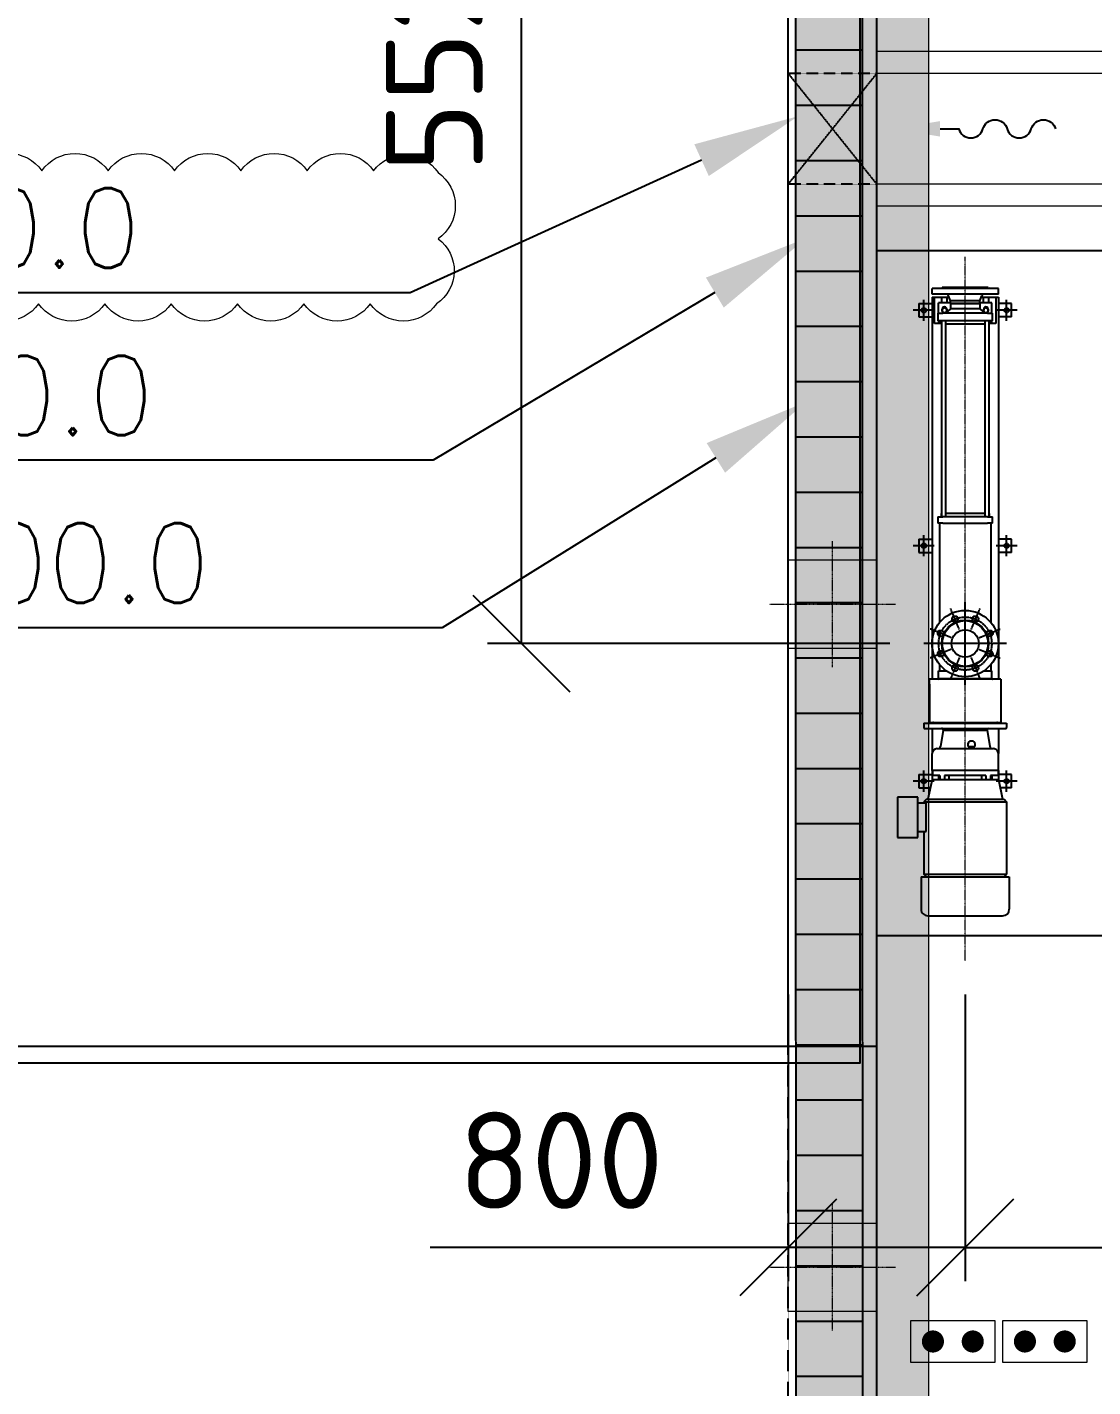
# Model space of a CAD drawing. Header units: inches. Extents: x 8618018 to 8935006, y 2431589 to 2567223.
# Drawn here: x 8648690 to 8653508, y 2480249 to 2486400 of the extents above; entities that cross this region are included whole.
import ezdxf
from ezdxf import colors
from ezdxf.entities.mleader import LeaderData, LeaderLine
from ezdxf.math import Vec2, Vec3

# ---------------------------------------------------------------- set-up
doc = ezdxf.new("R2010")
doc.units = ezdxf.units.IN
doc.header["$MEASUREMENT"] = 0
for name, pattern in [('CENTER', [2, 1.25, -0.25, 0.25, -0.25]), ('CHAIN', [0.3543, 0.2362, -0.0295, 0.0591, -0.0295]), ('HIDDEN', [0.375, 0.25, -0.125])]:
    doc.linetypes.add(name, pattern=pattern)
doc.layers.get('Defpoints').update_dxf_attribs({"color": 252})
for name, color, linetype in [('CCT', 4, 'Continuous'), ('Civil', 252, 'Continuous'), ('EQ', 252, 'Continuous'), ('EXISTING', 252, 'Continuous'), ('HIDDEN', 252, 'HIDDEN'), ('LAY-ROAD CARREGE WAY', 252, 'Continuous'), ('LCS', 4, 'Continuous'), ('MOTOR LOCATION', 3, 'Continuous'), ('T', 3, 'Continuous')]:
    doc.layers.add(name, color=color, linetype=linetype)
for name, color, linetype, lineweight in [('CL', 252, 'CENTER', 5), ('DIM', 252, 'Continuous', 13), ('ICT', 6, 'Continuous', 13), ('IP', 252, 'Continuous', 0), ('PCT', 2, 'Continuous', 15), ('TRENCH', 252, 'Continuous', 13)]:
    doc.layers.add(name, color=color, linetype=linetype, lineweight=lineweight)
doc.styles.add('ISOCPEUR', font='isocpeur.ttf')
doc.styles.add('r-30', font='romans.shx')
doc.styles.add('Roman', font='romans')
doc.styles.get("Standard").update_dxf_attribs({"font": 'arial.ttf'})
doc.dimstyles.new('DIM', dxfattribs={"dimscale": 175, "dimtxt": 2.5, "dimasz": 2.5, "dimexe": 0.875, "dimexo": 0.875, "dimgap": 1, "dimtad": 1, "dimdec": 0, "dimzin": 9, "dimdsep": 46, "dimtxsty": 'ISOCPEUR', "dimblk": 'OBLIQUE', "dimcen": 0.09, "dimclrd": 256, "dimclre": 256, "dimclrt": 252, "dimadec": 0, "dimazin": 0, "dimtfac": 1, "dimtdec": 0, "dimtmove": 0, "dimatfit": 3, "dimfxl": 1, "dimtfill": 1, "dimtolj": 1, "dimtzin": 0, "dimarcsym": 0})
pattern_1 = [(360, (-11183997.46, -42273453.18), (9e-14, 250), [])]

# ---------------------------------------------------------------- blocks, each defined once
blk = doc.blocks.new('2')
for p, q in [((983493.5, 2753887.4), (983293.5, 2753887.4)), ((983293.5, 2753870.4), (983293.5, 2753887.4)), ((983493.5, 2753870.4), (983293.5, 2753870.4)), ((983324.5, 2753890.4), (983322.8, 2753887.4)), ((983462.5, 2753890.4), (983324.5, 2753890.4)), ((983462.5, 2753890.4), (983464.3, 2753887.4)), ((983493.5, 2753870.4), (983493.5, 2753887.4)), ((983253.5, 2753841.4), (983293.5, 2753841.4)), ((983253.5, 2753841.4), (983253.5, 2753801.4)), ((983293.5, 2753861.4), (983293.5, 2752708.9)), ((983293.5, 2753861.4), (983301, 2753861.4)), ((983301, 2753861.4), (983323.5, 2753861.4)), ((983301, 2753781.4), (983301, 2753861.4)), ((983313.5, 2753812.9), (983313.5, 2753843.9)), ((983349.1, 2753843.9), (983313.5, 2753843.9)), ((983323.5, 2753861.4), (983338.5, 2753861.4)), ((983323.5, 2753843.9), (983323.5, 2753861.4)), ((983338.5, 2753861.4), (983338.5, 2753843.9)), ((983338.5, 2753861.4), (983344.7, 2753861.4)), ((983349.1, 2753850.4), (983343.1, 2753865.4)), ((983438, 2753850.4), (983349.1, 2753850.4)), ((983349.1, 2753841.7), (983349.1, 2753850.4)), ((983438, 2753841.7), (983349.1, 2753841.7)), ((983351.3, 2753840.4), (983349.1, 2753841.7)), ((983438, 2753840.4), (983349.1, 2753840.4)), ((983349.1, 2753840.4), (983349.1, 2753825.4)), ((983435.8, 2753840.4), (983438, 2753841.7)), ((983438, 2753850.4), (983444, 2753865.4)), ((983438, 2753841.7), (983438, 2753850.4)), ((983473.5, 2753843.9), (983438, 2753843.9)), ((983438, 2753840.4), (983438, 2753825.4)), ((983442.4, 2753861.4), (983448.5, 2753861.4)), ((983448.5, 2753861.4), (983463.5, 2753861.4)), ((983448.5, 2753843.9), (983448.5, 2753861.4)), ((983463.5, 2753861.4), (983463.5, 2753843.9)), ((983463.5, 2753861.4), (983486, 2753861.4)), ((983473.5, 2753812.9), (983473.5, 2753843.9)), ((983486, 2753861.4), (983493.5, 2753861.4)), ((983486, 2753861.4), (983486, 2753781.4)), ((983493.5, 2753861.4), (983493.5, 2752708.9)), ((983533.5, 2753841.4), (983493.5, 2753841.4)), ((983533.5, 2753801.4), (983533.5, 2753841.4)), ((983253.5, 2753801.4), (983293.5, 2753801.4)), ((983311, 2753812.9), (983311, 2753789.9)), ((983311, 2753812.9), (983326, 2753812.9)), ((983326, 2753789.9), (983311, 2753789.9)), ((983313.5, 2753789.9), (983313.5, 2753783.9)), ((983321, 2753780.4), (983321, 2753789.9)), ((983322.1, 2753789.9), (983322.1, 2753198.4)), ((983324.3, 2753818.9), (983324.3, 2753824.9)), ((983461, 2753812.9), (983326, 2753812.9)), ((983461, 2753789.9), (983326, 2753789.9)), ((983334.1, 2753789.9), (983334.1, 2753198.4)), ((983349.1, 2753825.4), (983334.2, 2753812.9)), ((983337.8, 2753824.9), (983337.8, 2753818.9)), ((983438, 2753825.4), (983349.1, 2753825.4)), ((983438, 2753825.4), (983452.9, 2753812.9)), ((983449.3, 2753818.9), (983449.3, 2753824.9)), ((983452.9, 2753789.9), (983452.9, 2753198.4)), ((983461, 2753812.9), (983476, 2753812.9)), ((983476, 2753789.9), (983461, 2753789.9)), ((983462.8, 2753824.9), (983462.8, 2753818.9)), ((983464.9, 2753789.9), (983464.9, 2753198.4)), ((983466, 2753780.4), (983466, 2753789.9)), ((983473.5, 2753783.9), (983473.5, 2753789.9)), ((983476, 2753789.9), (983476, 2753812.9)), ((983533.5, 2753801.4), (983493.5, 2753801.4)), ((983321, 2753781.4), (983301, 2753781.4)), ((983321, 2753783.9), (983313.5, 2753783.9)), ((983321, 2753780.4), (983322.1, 2753780.4)), ((983334.1, 2753780.4), (983452.9, 2753780.4)), ((983464.9, 2753780.4), (983466, 2753780.4)), ((983473.5, 2753783.9), (983466, 2753783.9)), ((983486, 2753781.4), (983466, 2753781.4)), ((983311, 2753198.4), (983326, 2753198.4)), ((983311, 2753198.4), (983311, 2753179.4)), ((983326, 2753179.4), (983311, 2753179.4)), ((983316, 2753179.4), (983316, 2752879.6)), ((983322.1, 2753208.4), (983321, 2753208.4)), ((983321, 2753208.4), (983321, 2753198.4)), ((983461, 2753198.4), (983326, 2753198.4)), ((983326, 2753179.4), (983461, 2753179.4)), ((983452.9, 2753208.4), (983334.1, 2753208.4)), ((983461, 2753198.4), (983476, 2753198.4)), ((983476, 2753179.4), (983461, 2753179.4)), ((983466, 2753208.4), (983464.9, 2753208.4)), ((983466, 2753208.4), (983466, 2753198.4)), ((983471, 2753179.4), (983471, 2752879.6)), ((983476, 2753179.4), (983476, 2753198.4)), ((983253.5, 2753131.4), (983293.5, 2753131.4)), ((983253.5, 2753131.4), (983253.5, 2753091.4)), ((983533.5, 2753131.4), (983493.5, 2753131.4)), ((983533.5, 2753091.4), (983533.5, 2753131.4)), ((983253.5, 2753091.4), (983293.5, 2753091.4)), ((983533.5, 2753091.4), (983493.5, 2753091.4)), ((983316, 2752855.3), (983316, 2752838.8)), ((983471, 2752855.3), (983471, 2752838.8)), ((983316, 2752794.1), (983316, 2752777.6)), ((983471, 2752794.1), (983471, 2752777.6)), ((983313.5, 2752734.4), (983336.3, 2752734.4)), ((983313.5, 2752711.4), (983313.5, 2752734.4)), ((983316, 2752753.3), (983316, 2752734.4)), ((983359, 2752734.4), (983366.9, 2752734.4)), ((983420.2, 2752734.4), (983428.1, 2752734.4)), ((983450.8, 2752734.4), (983473.5, 2752734.4)), ((983471, 2752753.3), (983471, 2752734.4)), ((983473.5, 2752711.4), (983473.5, 2752734.4)), ((983501, 2752708.9), (983286, 2752708.9)), ((983286, 2752693.9), (983286, 2752708.9)), ((983286, 2752693.9), (983286, 2752578.4)), ((983313.5, 2752711.4), (983473.5, 2752711.4)), ((983313.5, 2752710.9), (983313.5, 2752711.4)), ((983313.5, 2752711.4), (983473.5, 2752711.4)), ((983473.5, 2752710.9), (983473.5, 2752711.4)), ((983501, 2752708.9), (983501, 2752693.9)), ((983501, 2752693.9), (983501, 2752578.4)), ((983268.5, 2752576.4), (983518.5, 2752576.4)), ((983268.5, 2752576.4), (983268.5, 2752563.4)), ((983271.5, 2752560.4), (983515.5, 2752560.4)), ((983286, 2752578.4), (983501, 2752578.4)), ((983293.5, 2752578.4), (983293.5, 2752576.4)), ((983293.5, 2752560.4), (983293.5, 2752484.4)), ((983296, 2752576.4), (983296, 2752578.4)), ((983327.5, 2752555.4), (983318.8, 2752506.1)), ((983327.5, 2752555.4), (983459.5, 2752555.4)), ((983459.5, 2752555.4), (983468.2, 2752506.1)), ((983491, 2752578.4), (983491, 2752576.4)), ((983493.5, 2752578.4), (983493.5, 2752576.4)), ((983493.5, 2752560.4), (983493.5, 2752484.4)), ((983518.5, 2752576.4), (983518.5, 2752563.4)), ((983412.9, 2752523.4), (983412.1, 2752523.4)), ((983293.5, 2752433.4), (983293.5, 2752484.4)), ((983308.5, 2752499.4), (983478.5, 2752499.4)), ((983403, 2752506.1), (983402.7, 2752513.4)), ((983403, 2752506.1), (983403, 2752513.4)), ((983403, 2752506.1), (983403, 2752506.1)), ((983403, 2752506.1), (983422.4, 2752506.1)), ((983422.4, 2752513.4), (983422.4, 2752506.1)), ((983493.5, 2752433.4), (983493.5, 2752484.4)), ((983493.5, 2752433.4), (983293.5, 2752433.4)), ((983293.5, 2752433.4), (983293.5, 2752406.4)), ((983294.5, 2752433.4), (983294.5, 2752418.4)), ((983492.5, 2752433.4), (983492.5, 2752418.4)), ((983493.5, 2752433.4), (983493.5, 2752406.4)), ((983253.5, 2752421.4), (983293.5, 2752421.4)), ((983253.5, 2752421.4), (983253.5, 2752381.4)), ((983293.5, 2752406.4), (983281, 2752347.4)), ((983293.5, 2752406.4), (983493.5, 2752406.4)), ((983316.8, 2752418.4), (983294.5, 2752418.4)), ((983313.5, 2752418.4), (983313.5, 2752406.4)), ((983316.8, 2752418.4), (983316.8, 2752406.4)), ((983456.1, 2752418.4), (983331, 2752418.4)), ((983331, 2752418.4), (983331, 2752406.4)), ((983344.5, 2752418.4), (983344.5, 2752406.4)), ((983442.6, 2752418.4), (983442.6, 2752406.4)), ((983456.1, 2752418.4), (983456.1, 2752406.4)), ((983492.5, 2752418.4), (983470.3, 2752418.4)), ((983470.3, 2752418.4), (983470.3, 2752406.4)), ((983473.5, 2752418.4), (983473.5, 2752406.4)), ((983533.5, 2752421.4), (983493.5, 2752421.4)), ((983493.5, 2752406.4), (983506, 2752347.4)), ((983533.5, 2752381.4), (983533.5, 2752421.4)), ((983189.5, 2752353.4), (983189.5, 2752231.4)), ((983250.3, 2752353.4), (983189.5, 2752353.4)), ((983250.3, 2752231.4), (983250.3, 2752353.4)), ((983253.5, 2752381.4), (983288.2, 2752381.4)), ((983533.5, 2752381.4), (983498.8, 2752381.4)), ((983276.1, 2752335.1), (983250.3, 2752335.1)), ((983276.5, 2752347.4), (983268.5, 2752339.5)), ((983268.5, 2752339.5), (983518.5, 2752339.5)), ((983268.5, 2752339.5), (983268.5, 2752335.1)), ((983276.1, 2752249.7), (983276.1, 2752335.1)), ((983276.5, 2752347.4), (983510.6, 2752347.4)), ((983510.6, 2752347.4), (983518.5, 2752339.5)), ((983518.5, 2752339.5), (983518.5, 2752120.4)), ((983189.5, 2752231.4), (983250.3, 2752231.4)), ((983250.3, 2752249.7), (983276.1, 2752249.7)), ((983268.5, 2752249.7), (983268.5, 2752120.4)), ((983260.5, 2752112.4), (983526.5, 2752112.4)), ((983260.5, 2752112.4), (983260.5, 2752015.4)), ((983268.5, 2752120.4), (983518.5, 2752120.4)), ((983276.5, 2752112.4), (983268.5, 2752120.4)), ((983510.6, 2752112.4), (983518.5, 2752120.4)), ((983526.5, 2752112.4), (983526.5, 2752015.4)), ((983280.5, 2751995.4), (983506.5, 2751995.4))]:
    blk.add_line(p, q)
at = {"linetype": 'CHAIN', "ltscale": 7.111628}
for p, q in [((983268.5, 2753789.4), (983268.5, 2753853.4)), ((983518.5, 2753789.4), (983518.5, 2753853.4)), ((983300.5, 2753821.4), (983236.5, 2753821.4)), ((983550.5, 2753821.4), (983486.5, 2753821.4)), ((983268.5, 2753079.4), (983268.5, 2753143.4)), ((983518.5, 2753079.4), (983518.5, 2753143.4)), ((983300.5, 2753111.4), (983236.5, 2753111.4)), ((983550.5, 2753111.4), (983486.5, 2753111.4)), ((983268.5, 2752369.4), (983268.5, 2752433.4)), ((983518.5, 2752369.4), (983518.5, 2752433.4)), ((983300.5, 2752401.4), (983236.5, 2752401.4)), ((983550.5, 2752401.4), (983486.5, 2752401.4))]:
    blk.add_line(p, q, dxfattribs=at)
at = {"linetype": 'CHAIN', "ltscale": 23.990969}
for p, q in [((983393.5, 2752691.4), (983393.5, 2752941.4)), ((983518.5, 2752816.4), (983268.5, 2752816.4))]:
    blk.add_line(p, q, dxfattribs=at)
at = {"linetype": 'CHAIN', "ltscale": 7.55611}
for p, q in [((983375.9, 2752858.9), (983349.9, 2752921.8)), ((983437.2, 2752921.8), (983411.1, 2752858.9)), ((983351, 2752834.1), (983288.2, 2752860.1)), ((983436, 2752834.1), (983498.9, 2752860.1)), ((983351, 2752798.8), (983288.2, 2752772.8)), ((983375.9, 2752773.9), (983349.9, 2752711.1)), ((983411.1, 2752773.9), (983437.2, 2752711.1)), ((983436, 2752798.8), (983498.9, 2752772.8))]:
    blk.add_line(p, q, dxfattribs=at)
at = {"flags": 128}
for points in [[(983402.7, 2752513.4), (983402.7, 2752514.1), (983402.7, 2752514.7), (983402.8, 2752515.3), (983402.9, 2752516), (983403.1, 2752516.6), (983403.3, 2752517.2), (983403.5, 2752517.8), (983403.8, 2752518.4), (983404.1, 2752519), (983404.5, 2752519.5), (983404.9, 2752520), (983405.3, 2752520.5), (983405.7, 2752520.9), (983406.2, 2752521.3), (983406.7, 2752521.7), (983407.2, 2752522.1), (983407.8, 2752522.4), (983408.4, 2752522.7), (983409, 2752522.9), (983409.6, 2752523.1), (983410.2, 2752523.3), (983410.8, 2752523.4), (983411.5, 2752523.4), (983412.1, 2752523.4)], [(983403, 2752513.4), (983403.1, 2752514.1), (983403.1, 2752514.7), (983403.2, 2752515.4), (983403.4, 2752516), (983403.6, 2752516.7), (983403.8, 2752517.3), (983404.1, 2752517.9), (983404.4, 2752518.5), (983404.7, 2752519), (983405.1, 2752519.6), (983405.5, 2752520.1), (983406, 2752520.5), (983406.4, 2752521), (983406.9, 2752521.4), (983407.4, 2752521.7), (983408, 2752522.1), (983408.6, 2752522.4), (983409.1, 2752522.7), (983409.8, 2752522.9), (983410.4, 2752523.1), (983411, 2752523.3), (983411.6, 2752523.4), (983412.3, 2752523.4), (983412.9, 2752523.4)], [(983412.9, 2752523.4), (983413.5, 2752523.4), (983414.1, 2752523.4), (983414.7, 2752523.3), (983415.3, 2752523.1), (983416, 2752522.9), (983416.5, 2752522.7), (983417.1, 2752522.4), (983417.7, 2752522.1), (983418.2, 2752521.7), (983418.7, 2752521.4), (983419.2, 2752521), (983419.6, 2752520.5), (983420, 2752520.1), (983420.4, 2752519.6), (983420.8, 2752519), (983421.1, 2752518.5), (983421.4, 2752517.9), (983421.6, 2752517.3), (983421.9, 2752516.7), (983422, 2752516), (983422.2, 2752515.4), (983422.3, 2752514.7), (983422.3, 2752514.1), (983422.4, 2752513.4)]]:
    blk.add_lwpolyline(points, dxfattribs=at)
for centre, radius in [((983268.5, 2753821.4), 7), ((983518.5, 2753821.4), 7), ((983268.5, 2753111.4), 7), ((983518.5, 2753111.4), 7), ((983393.5, 2752816.4), 100), ((983393.5, 2752816.4), 70.7), ((983393.5, 2752816.4), 69), ((983362.9, 2752890.4), 9), ((983424.2, 2752890.4), 9), ((983319.6, 2752847.1), 9), ((983393.5, 2752816.4), 41.2), ((983467.4, 2752847.1), 9), ((983319.6, 2752785.8), 9), ((983467.4, 2752785.8), 9), ((983362.9, 2752742.5), 9), ((983424.2, 2752742.5), 9), ((983268.5, 2752401.4), 7), ((983518.5, 2752401.4), 7)]:
    blk.add_circle(centre, radius)
at = {"linetype": 'CHAIN', "ltscale": 23.990969}
blk.add_circle((983393.5, 2752816.4), 80, dxfattribs=at)
for centre, radius, start, end in [((983335.6, 2753862.4), 8, 21.9248, 90), ((983451.4, 2753862.4), 8, 90, 158.0752), ((983331, 2753824.9), 6.75, 360, 180), ((983331, 2753821.4), 7, 15.3589, 164.6411), ((983456, 2753824.9), 6.75, 360, 180), ((983456, 2753821.4), 7, 15.3589, 164.6411), ((983331, 2753821.4), 7, 195.3589, 344.6411), ((983331, 2753818.9), 6.75, 180, 242.734), ((983331, 2753821.4), 7.5, 206.8507, 333.1493), ((983331, 2753818.9), 6.75, 297.266, 298.8693), ((983331, 2753818.9), 6.75, 321.1307, 360), ((983456, 2753821.4), 7, 195.3589, 344.6411), ((983456, 2753818.9), 6.75, 180, 218.8693), ((983456, 2753821.4), 7.5, 206.8507, 333.1493), ((983456, 2753818.9), 6.75, 241.1307, 242.734), ((983456, 2753818.9), 6.75, 297.266, 360), ((983311.5, 2752710.9), 2, 270, 360), ((983475.5, 2752710.9), 2, 180, 270), ((983271.5, 2752563.4), 3, 180, 270), ((983296.5, 2752576.4), 2, 360, 90), ((983322.5, 2752555.4), 5, 360, 90), ((983464.5, 2752555.4), 5, 90, 180), ((983490.5, 2752576.4), 2, 90, 180), ((983515.5, 2752563.4), 3, 270, 360), ((983308.5, 2752484.4), 15, 90, 180), ((983310.9, 2752507.4), 8, 270, 350), ((983476.1, 2752507.4), 8, 190, 270), ((983478.5, 2752484.4), 15, 360, 90), ((983280.5, 2752015.4), 20, 180, 270), ((983506.5, 2752015.4), 20, 270, 360)]:
    blk.add_arc(centre, radius, start, end)
at = {"layer": 'CL', "linetype": 'CHAIN', "ltscale": 1.5}
blk.add_line((983393.5, 2751859.9), (983393.5, 2753982.9), dxfattribs=at)
blk = doc.blocks.new('A$C39A61CD5')
at = {"layer": 'EQ', "rotation": 180}
blk.add_blockref('2', (983550.5, 2753982.9), dxfattribs=at)
blk = doc.blocks.new('FLOW')
at = {"layer": 'Civil'}
blk.add_lwpolyline([(0, 125), (0, 175, -0.747781), (0, 239.8, 0.747781), (0, 304.6, -0.747781), (0, 369.4, 0.747781), (0, 434.2)], format="xyb", dxfattribs=at)
blk.add_solid([(20.8, 125), (-20.8, 125), (0, 0)], dxfattribs=at)
blk = doc.blocks.new('A$C2427b0ce')
at = {"layer": 'CL'}
for p, q in [((200, -8685.5), (200, -8114.5)), ((-85.5, -8400), (485.5, -8400)), ((200, -11685.5), (200, -11114.5)), ((-85.5, -11400), (485.5, -11400))]:
    blk.add_line(p, q, dxfattribs=at)
at = {"layer": 'IP', "ltscale": 0.25}
for points in [[(400, -8600), (0, -8600), (0, -8200), (400, -8200)], [(400, -11600), (0, -11600), (0, -11200), (400, -11200)]]:
    blk.add_lwpolyline(points, close=True, dxfattribs=at)
blk = doc.blocks.new('_Oblique')
at = {"color": 0, "linetype": 'ByBlock', "lineweight": -2}
blk.add_line((-0.5, -0.5), (0.5, 0.5), dxfattribs=at)
blk = doc.blocks.new('*D323')
at = {"layer": 'Defpoints', "color": 0, "transparency": 16777216}
for p in [(26169, 17800), (22842.9, 12272), (24662.5, 12272)]:
    blk.add_point(p, dxfattribs=at)
at = {"layer": 'DIM', "lineweight": -2, "transparency": 16777216}
for p, q in [((26015.9, 17800), (22689.8, 17800)), ((22842.9, 17800), (22842.9, 12272)), ((24509.4, 12272), (22689.8, 12272))]:
    blk.add_line(p, q, dxfattribs=at)
at = {"layer": 'DIM', "lineweight": -2, "transparency": 16777216, "xscale": 437.5, "yscale": 437.5, "zscale": 437.5}
for p, rotation in [((22842.9, 17800), 90), ((22842.9, 12272), 270)]:
    blk.add_blockref('_Oblique', p, dxfattribs=dict(at, rotation=rotation))
at = {"layer": 'DIM', "color": 252, "transparency": 16777216, "insert": (22449.1, 15036), "char_height": 437.5, "attachment_point": 5, "rotation": 90, "style": 'ISOCPEUR', "bg_fill": 3, "box_fill_scale": 1.1, "bg_fill_color": 256, "bg_fill_true_color": 13158600, "bg_fill_transparency": 0}
blk.add_mtext('\\A1;5528', dxfattribs=at)
blk = doc.blocks.new('*D324')
at = {"layer": 'Defpoints', "color": 0, "transparency": 16777216}
for p in [(24850, 10837.2), (26050, 10837.2), (26050, 9539.9)]:
    blk.add_point(p, dxfattribs=at)
at = {"layer": 'DIM', "lineweight": -2, "transparency": 16777216}
for p, q in [((24850, 10684.1), (24850, 9386.8)), ((26050, 10684.1), (26050, 9386.8)), ((24850, 9539.9), (26050, 9539.9)), ((26050, 9539.9), (27887.5, 9539.9))]:
    blk.add_line(p, q, dxfattribs=at)
at = {"layer": 'DIM', "lineweight": -2, "transparency": 16777216, "xscale": 437.5, "yscale": 437.5, "zscale": 437.5, "rotation": 180}
blk.add_blockref('_Oblique', (24850, 9539.9), dxfattribs=at)
at = {"layer": 'DIM', "lineweight": -2, "transparency": 16777216, "xscale": 437.5, "yscale": 437.5, "zscale": 437.5}
blk.add_blockref('_Oblique', (26050, 9539.9), dxfattribs=at)
at = {"layer": 'DIM', "color": 252, "transparency": 16777216, "insert": (27187.5, 9933.7), "char_height": 437.5, "attachment_point": 5, "style": 'ISOCPEUR', "bg_fill": 3, "box_fill_scale": 1.1, "bg_fill_color": 256, "bg_fill_true_color": 13158600, "bg_fill_transparency": 0}
blk.add_mtext('\\A1;1200', dxfattribs=at)
blk = doc.blocks.new('*D325')
at = {"layer": 'Defpoints', "color": 0, "transparency": 16777216}
for p in [(24050, 10837.2), (24850, 10837.2), (24050, 9539.9)]:
    blk.add_point(p, dxfattribs=at)
at = {"layer": 'DIM', "lineweight": -2, "transparency": 16777216}
for p, q in [((24050, 10684.1), (24050, 9386.8)), ((24850, 10684.1), (24850, 9386.8)), ((24050, 9539.9), (22431.3, 9539.9)), ((24850, 9539.9), (24050, 9539.9))]:
    blk.add_line(p, q, dxfattribs=at)
at = {"layer": 'DIM', "lineweight": -2, "transparency": 16777216, "xscale": 437.5, "yscale": 437.5, "zscale": 437.5, "rotation": 180}
blk.add_blockref('_Oblique', (24050, 9539.9), dxfattribs=at)
at = {"layer": 'DIM', "lineweight": -2, "transparency": 16777216, "xscale": 437.5, "yscale": 437.5, "zscale": 437.5}
blk.add_blockref('_Oblique', (24850, 9539.9), dxfattribs=at)
at = {"layer": 'DIM', "color": 252, "transparency": 16777216, "insert": (23021.9, 9933.7), "char_height": 437.5, "attachment_point": 5, "style": 'ISOCPEUR', "bg_fill": 3, "box_fill_scale": 1.1, "bg_fill_color": 256, "bg_fill_true_color": 13158600, "bg_fill_transparency": 0}
blk.add_mtext('\\A1;800', dxfattribs=at)
blk = doc.blocks.new('LCS')
at = {"layer": 'T', "color": 4, "lineweight": 0}
blk.add_lwpolyline([(-590, 295), (-210, 295), (-210, 105), (-590, 105)], close=True, dxfattribs=at)
at = {"layer": 'T', "color": 4, "const_width": 50}
for points in [[(-515, 200, 1), (-465, 200, 1)], [(-335, 200, 1), (-285, 200, 1)]]:
    blk.add_lwpolyline(points, format="xyb", close=True, dxfattribs=at)
at = {"layer": 'MOTOR LOCATION', "color": 4, "style": 'Roman'}
blk.add_attdef('XXX', (246.1, 103.3), '', height=240, dxfattribs=at)
blk = doc.blocks.new('GA CRM')
at = {"layer": 'Civil'}
for p, q in [((24450, 5050), (24450, 34450)), ((24050, 10450), (24050, 20450)), ((14650, 10450), (24450, 10450))]:
    blk.add_line(p, q, dxfattribs=at)
blk.add_lwpolyline([(24450, 14049.5), (26450, 14049.5), (26450, 10949.5), (24450, 10949.5)], close=True, dxfattribs=at)
at = {"layer": 'HIDDEN'}
for p, q in [((24450, 14850), (24050, 14850)), ((24050, 14350), (24450, 14850)), ((24050, 14850), (24450, 14350)), ((24450, 14350), (24050, 14350))]:
    blk.add_line(p, q, dxfattribs=at)
at = {"layer": 'HIDDEN', "ltscale": 2}
blk.add_line((24050, 5450), (24050, 10450), dxfattribs=at)
at = {"layer": 'LAY-ROAD CARREGE WAY', "color": 252}
blk.add_lwpolyline([(15325, 10375), (24375, 10375), (24375, 20450)], dxfattribs=at)
at = {"layer": 'TRENCH'}
for p, q in [((27325, 14950), (24450, 14950)), ((27225, 14850), (24450, 14850)), ((26725, 14350), (24450, 14350)), ((26625, 14250), (24450, 14250))]:
    blk.add_line(p, q, dxfattribs=at)
blk.add_blockref('A$C2427b0ce', (24050, 20850))
at = {"color": 253, "linetype": 'Continuous', "xscale": 1.5, "yscale": 1.5, "zscale": 1.5, "rotation": 180}
blk.add_blockref('A$C39A61CD5', (25085.5, 14021.6), dxfattribs=at)
at = {"layer": 'EXISTING', "xscale": -1.687500000000001, "yscale": 1.687500000000001, "zscale": 1.6875, "rotation": 270}
blk.add_blockref('FLOW', (24525.6, 14600.2), dxfattribs=at)
at = {"layer": 'DIM'}
dim = blk.add_linear_dim(base=(22842.9, 12272), p1=(26169, 17800), p2=(24662.5, 12272), angle=90, dimstyle='DIM', override={"dimarcsym": 1}, dxfattribs=at)
dim.commit()
dim.dimension.update_dxf_attribs({"geometry": '*D323', "text_midpoint": (22449.1, 15036)})
dim = blk.add_linear_dim(base=(26050, 9539.9), p1=(24850, 10837.2), p2=(26050, 10837.2), dimstyle='DIM', override={"dimarcsym": 1}, dxfattribs=at)
dim.commit()
dim.dimension.update_dxf_attribs({"geometry": '*D324', "text_midpoint": (27187.5, 9933.7)})
dim = blk.add_linear_dim(base=(24050, 9539.9), p1=(24850, 10837.2), p2=(24050, 10837.2), dimstyle='DIM', override={"dimarcsym": 1}, dxfattribs=at)
dim.commit()
dim.dimension.update_dxf_attribs({"geometry": '*D325', "text_midpoint": (23021.9, 9933.7)})

msp = doc.modelspace()

# ---------------------------------------------------------------- block references
at = {"color": 252}
msp.add_blockref('GA CRM', (8628081, 2471340), dxfattribs=at)

# ---------------------------------------------------------------- next in the draw order: hatches: boundary and pattern name
at = {"layer": 'CCT'}
h = msp.add_hatch(dxfattribs=at)
h.set_pattern_fill('ANSI31', color=256, scale=2000, angle=315, style=0)
h.set_pattern_definition(pattern_1)
h.paths.add_polyline_path([(8652466.1, 2491283.4), (8652166.1, 2491283.4), (8652166.5, 2472117.9), (8652466.5, 2472117.9)])
at = {"layer": 'ICT'}
h = msp.add_hatch(dxfattribs=at)
h.set_pattern_fill('HEX', color=256, scale=450, angle=100, style=0)
h.paths.add_polyline_path([(8652763.2, 2491508.7), (8652163.2, 2491508.7), (8652163.2, 2472790), (8652763.2, 2472790)])
h.paths.add_polyline_path([(8652163.2, 2491508.7), (8642884.4, 2491508.7), (8642884.4, 2491208.7), (8652163.2, 2491208.7)])
h.paths.add_polyline_path([(8642484.4, 2505164), (8642184.4, 2505164), (8642184.4, 2491909), (8642484.4, 2491909)])
h.paths.add_polyline_path([(8646564, 2505314), (8638996.3, 2505314), (8638996.3, 2505164), (8646564, 2505164)])
at = {"layer": 'PCT'}
h = msp.add_hatch(dxfattribs=at)
h.set_pattern_fill('ANSI31', color=256, scale=2000, angle=315, style=0)
h.set_pattern_definition(pattern_1)
h.paths.add_polyline_path([(8652466.1, 2491283.4), (8652166.1, 2491283.4), (8652166.5, 2472117.9), (8652466.5, 2472117.9)])

# ---------------------------------------------------------------- next in the draw order: linework, layer by layer
at = {"layer": 'CCT'}
msp.add_lwpolyline([(8652465.7, 2491508.7), (8652466.5, 2472117.9), (8652166.5, 2472117.9), (8652165.7, 2491508.7)], close=True, dxfattribs=at)
at = {"layer": 'ICT'}
msp.add_lwpolyline([(8652765.7, 2489783.4), (8652765.6, 2472718), (8652165.6, 2472718), (8652165.6, 2489783.4)], close=True, dxfattribs=at)
at = {"layer": 'ICT', "color": 1}
msp.add_lwpolyline([(8648455.9, 2485750.9, -0.520567), (8648755.9, 2485750.9, -0.520567), (8649055.9, 2485750.9, -0.520567), (8649355.9, 2485750.9, -0.520567), (8649655.9, 2485750.9, -0.520567), (8649955.9, 2485750.9, -0.520567), (8650255.9, 2485750.9, -0.520567), (8650547.4, 2485742.4, -0.520567), (8650547.4, 2485442.4, -0.520567), (8650540.9, 2485148.9, -0.520567), (8650240.9, 2485148.9, -0.520567), (8649940.9, 2485148.9, -0.520567), (8649640.9, 2485148.9, -0.520567), (8649340.9, 2485148.9, -0.520567), (8649040.9, 2485148.9, -0.520567), (8648740.9, 2485148.9, -0.520567), (8648440.9, 2485148.9, -0.520567)], format="xyb", dxfattribs=at)
at = {"layer": 'PCT'}
msp.add_lwpolyline([(8652465.7, 2491508.7), (8652466.5, 2472117.9), (8652166.5, 2472117.9), (8652165.7, 2491508.7)], close=True, dxfattribs=at)

# ---------------------------------------------------------------- next in the draw order: block references
at = {"layer": 'LCS'}
for p in [(8653275.3, 2480254.5, 59110), (8653691.2, 2480254.5, 59110)]:
    msp.add_blockref('LCS', p, dxfattribs=at)

# ---------------------------------------------------------------- next in the draw order: texts
at = {"layer": 'CCT', "lineweight": 0, "style": 'r-30', "width": 0.95}
msp.add_text('300W (CONTROL TRAY) EL.61700.0', height=360, dxfattribs=at).set_placement((8641200.5, 2484553.9))
at = {"layer": 'ICT', "color": 6, "lineweight": 0, "style": 'r-30', "width": 0.95}
msp.add_text('600W (INSTRUMENT) TRAY EL.62000.0', height=360, dxfattribs=at).set_placement((8640422.1, 2485311.8))
at = {"layer": 'PCT', "lineweight": 0, "style": 'r-30', "width": 0.95}
msp.add_text('300W (POWER TRAY) EL.61400.0', height=360, dxfattribs=at).set_placement((8641953.2, 2483795.9))

# ---------------------------------------------------------------- next in the draw order: leaders
at = {"layer": 'CCT', "lineweight": 0}
ml = msp.add_multileader_mtext('Standard', dxfattribs=at)
ml.set_content('', color=256)
ml.set_leader_properties()
ml.build(insert=Vec2(0, 0))
ml.multileader.update_dxf_attribs({"text_right_attachment_type": 6, "dogleg_length": 1700, "arrow_head_size": 480})
ctx = ml.context
ctx.base_point, ctx.char_height, ctx.arrow_head_size, ctx.landing_gap_size, ctx.plane_origin = Vec3(8641174.4, 2484440.6), 0.432, 480, 0.216, Vec3(8652187.6, 2481510.8)
ctx.right_attachment = 6
notes = []
notes.append((ctx, [(0, (1, 1, 0), (8650526, 2484440.8), (-1, 0), 9351.2, [(0, [(8652211.4, 2485445.2)], 0, [])])]))
ctx.mtext.insert, ctx.mtext.text_direction, ctx.mtext.rotation, ctx.mtext.flow_direction = Vec3(8641174.6, 2484440.4), Vec3(-1, 0), 3.141593, 5
at = {"layer": 'ICT', "color": 6, "lineweight": 0}
ml = msp.add_multileader_mtext('Standard', dxfattribs=at)
ml.set_content('', color=6)
ml.set_leader_properties()
ml.build(insert=Vec2(0, 0))
ml.multileader.update_dxf_attribs({"text_right_attachment_type": 6, "dogleg_length": 9936.2, "arrow_head_size": 480})
ctx = ml.context
ctx.base_point, ctx.char_height, ctx.arrow_head_size, ctx.landing_gap_size, ctx.plane_origin = Vec3(8640484.2, 2485198.5), 0.432, 480, 0.216, Vec3(8652187.6, 2482268.8)
ctx.right_attachment = 6
notes.append((ctx, [(0, (1, 1, 0), (8650420.8, 2485198.7), (-1, 0), 9936.2, [(0, [(8652176, 2485997.3)], 0, [])])]))
ctx.mtext.insert, ctx.mtext.text_direction, ctx.mtext.rotation, ctx.mtext.flow_direction = Vec3(8640484.4, 2485198.3), Vec3(-1, 0), 3.141593, 5
at = {"layer": 'PCT', "lineweight": 0}
ml = msp.add_multileader_mtext('Standard', dxfattribs=at)
ml.set_content('', color=256)
ml.set_leader_properties()
ml.build(insert=Vec2(0, 0))
ml.multileader.update_dxf_attribs({"text_right_attachment_type": 6, "dogleg_length": 9346.4, "arrow_head_size": 480})
ctx = ml.context
ctx.base_point, ctx.char_height, ctx.arrow_head_size, ctx.landing_gap_size, ctx.plane_origin = Vec3(8641837.6, 2483678.1), 9.6, 480, 4.8, Vec3(8652182.8, 2480752.9)
ctx.right_attachment, ctx.text_align_type = 6, 2
notes.append((ctx, [(0, (1, 1, 0), (8650565.7, 2483682.9), (-1, 0), 8718.5, [(0, [(8652211.5, 2484704.9)], 0, [])])]))
ctx.mtext.insert, ctx.mtext.text_direction, ctx.mtext.rotation, ctx.mtext.alignment, ctx.mtext.flow_direction = Vec3(8641842.4, 2483673.3), Vec3(-1, 0), 3.141593, 3, 5
for ctx, leaders in notes:
    for number, flags, end, landing, length, lines in leaders:
        leader = LeaderData()
        leader.index, (leader.has_last_leader_line, leader.has_dogleg_vector, leader.attachment_direction) = number, flags
        leader.last_leader_point, leader.dogleg_vector, leader.dogleg_length = Vec3(end), Vec3(landing), length
        for number, points, colour, breaks in lines:
            line = LeaderLine()
            line.index, line.vertices, line.color, line.breaks = number, Vec3.list(points), colors.encode_raw_color(colour), breaks
            leader.lines.append(line)
        ctx.leaders.append(leader)

doc.saveas('drawing.dxf')
